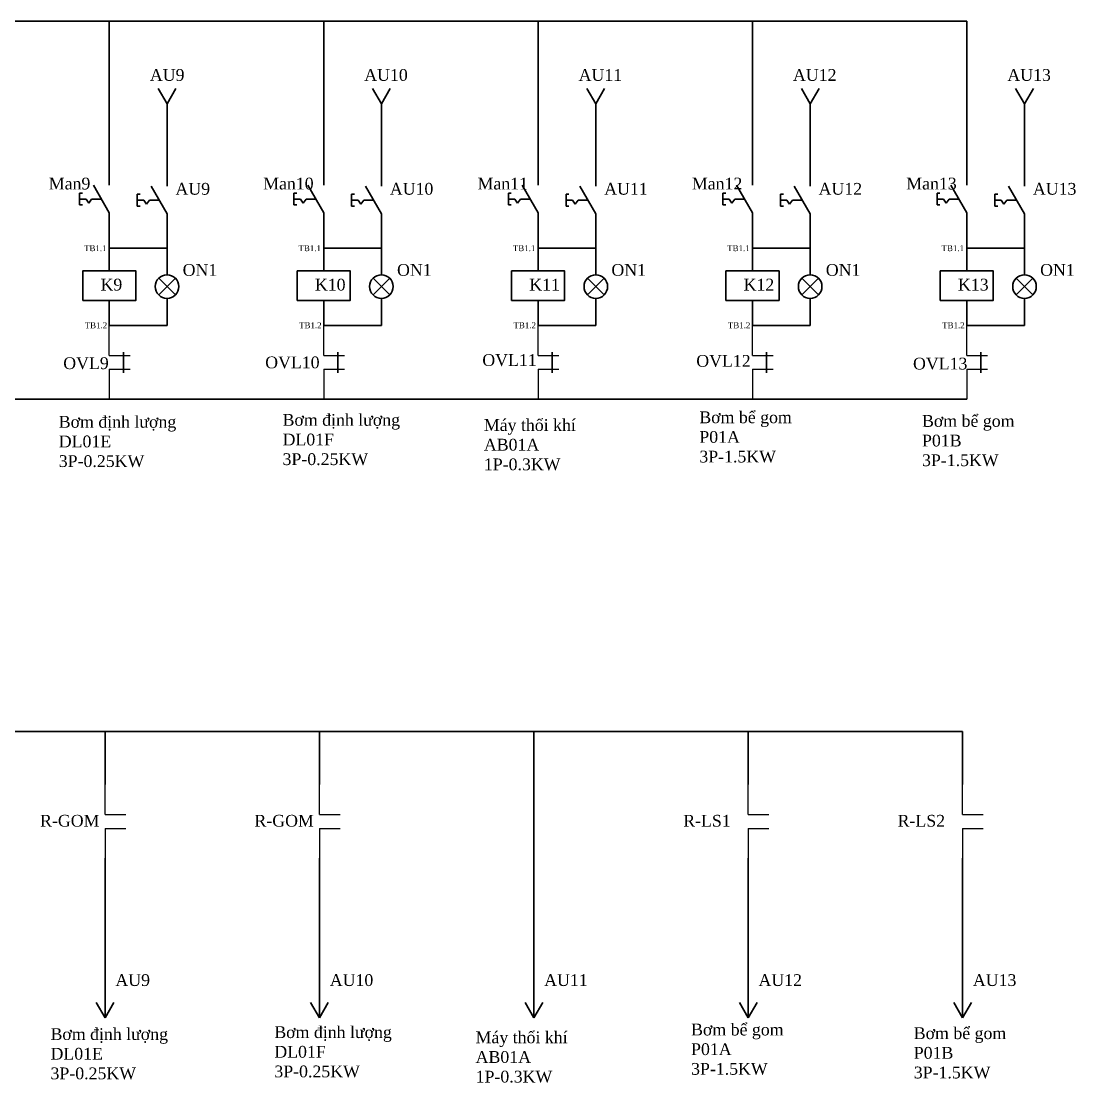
# Model space of a CAD drawing. Header units: millimetres. Extents: x 0 to 19090, y 0 to 12100.
# Drawn here: x 14017 to 15806, y 9948 to 11750 of the extents above; entities that cross this region are included whole.
import ezdxf

# ---------------------------------------------------------------- set-up
doc = ezdxf.new("R2010")
doc.units = ezdxf.units.MM
doc.header["$MEASUREMENT"] = 0
doc.layers.add('0---TBD---SD', color=2, linetype='Continuous', lineweight=25)
doc.layers.add('NetDam', color=7, linetype='Continuous', lineweight=35)
doc.layers.add('PHU KIEN', color=7, linetype='Continuous')
doc.styles.get("Standard").update_dxf_attribs({"font": 'arial.ttf'})

# ---------------------------------------------------------------- blocks, each defined once
blk = doc.blocks.new('TDM')
at = {"layer": '0---TBD---SD', "color": 7}
for p, q in [((334849, 442398), (334849, 442782)), ((334849, 442398), (335027, 442398)), ((334938, 442398), (335115, 442398)), ((334849, 442221), (334849, 441837)), ((334849, 442221), (335027, 442221)), ((334938, 442221), (335115, 442221))]:
    blk.add_line(p, q, dxfattribs=at)

msp = doc.modelspace()

# ---------------------------------------------------------------- linework, layer by layer
at = {"layer": 'NetDam', "color": 0}
for p, q in [((13802.7, 11749.7), (14166.4, 11749.7)), ((14166.4, 11619), (14166.4, 11749.7)), ((14166.4, 11749.7), (14530.2, 11749.7)), ((14530.2, 11619), (14530.2, 11749.7)), ((14530.2, 11749.7), (14894, 11749.7)), ((14894, 11619), (14894, 11749.7)), ((14894, 11749.7), (15257.8, 11749.7)), ((15257.8, 11619), (15257.8, 11749.7)), ((15257.8, 11749.7), (15621.5, 11749.7)), ((15621.5, 11619), (15621.5, 11749.7)), ((14166.4, 11619), (14166.4, 11505.9)), ((14264.3, 11609.5), (14249.3, 11635.5)), ((14264.3, 11609.5), (14279.3, 11635.5)), ((14530.2, 11619), (14530.2, 11505.9)), ((14628.1, 11609.5), (14613.1, 11635.5)), ((14628.1, 11609.5), (14643.1, 11635.5)), ((14894, 11619), (14894, 11505.9)), ((14991.9, 11609.5), (14976.9, 11635.5)), ((14991.9, 11609.5), (15006.9, 11635.5)), ((15257.8, 11619), (15257.8, 11505.9)), ((15355.7, 11609.5), (15340.7, 11635.5)), ((15355.7, 11609.5), (15370.7, 11635.5)), ((15621.5, 11619), (15621.5, 11505.9)), ((15719.4, 11609.5), (15704.4, 11635.5)), ((15719.4, 11609.5), (15734.4, 11635.5)), ((14264.3, 11609.5), (14264.3, 11575)), ((14628.1, 11609.5), (14628.1, 11575)), ((14991.9, 11609.5), (14991.9, 11575)), ((15355.7, 11609.5), (15355.7, 11575)), ((15719.4, 11609.5), (15719.4, 11575)), ((14264.3, 11575), (14264.3, 11504.1)), ((14628.1, 11575), (14628.1, 11504.1)), ((14991.9, 11575), (14991.9, 11504.1)), ((15355.7, 11575), (15355.7, 11504.1)), ((15719.4, 11575), (15719.4, 11504.1)), ((14166.4, 11497.4), (14166.4, 11505.9)), ((14166.4, 11471.4), (14166.4, 11497.4)), ((14264.3, 11495.6), (14264.3, 11504.1)), ((14264.3, 11469.6), (14264.3, 11495.6)), ((14530.2, 11497.4), (14530.2, 11505.9)), ((14530.2, 11471.4), (14530.2, 11497.4)), ((14628.1, 11495.6), (14628.1, 11504.1)), ((14628.1, 11469.6), (14628.1, 11495.6)), ((14894, 11497.4), (14894, 11505.9)), ((14894, 11471.4), (14894, 11497.4)), ((14991.9, 11495.6), (14991.9, 11504.1)), ((14991.9, 11469.6), (14991.9, 11495.6)), ((15257.8, 11497.4), (15257.8, 11505.9)), ((15257.8, 11471.4), (15257.8, 11497.4)), ((15355.7, 11495.6), (15355.7, 11504.1)), ((15355.7, 11469.6), (15355.7, 11495.6)), ((15621.5, 11497.4), (15621.5, 11505.9)), ((15621.5, 11471.4), (15621.5, 11497.4)), ((15719.4, 11495.6), (15719.4, 11504.1)), ((15719.4, 11469.6), (15719.4, 11495.6)), ((14115.9, 11447.9), (14115.9, 11457.9)), ((14115.9, 11457.9), (14120.9, 11457.9)), ((14166.4, 11424.4), (14139.4, 11471.4)), ((14264.3, 11422.6), (14237.3, 11469.6)), ((14479.7, 11447.9), (14479.7, 11457.9)), ((14479.7, 11457.9), (14484.7, 11457.9)), ((14530.2, 11424.4), (14503.2, 11471.4)), ((14628.1, 11422.6), (14601.1, 11469.6)), ((14843.5, 11447.9), (14843.5, 11457.9)), ((14843.5, 11457.9), (14848.5, 11457.9)), ((14894, 11424.4), (14867, 11471.4)), ((14991.9, 11422.6), (14964.9, 11469.6)), ((15207.3, 11447.9), (15207.3, 11457.9)), ((15207.3, 11457.9), (15212.3, 11457.9)), ((15257.8, 11424.4), (15230.8, 11471.4)), ((15355.7, 11422.6), (15328.7, 11469.6)), ((15571, 11447.9), (15571, 11457.9)), ((15571, 11457.9), (15576, 11457.9)), ((15621.5, 11424.4), (15594.5, 11471.4)), ((15719.4, 11422.6), (15692.4, 11469.6)), ((14115.9, 11447.9), (14115.9, 11437.9)), ((14115.9, 11447.9), (14124.4, 11447.9)), ((14126.9, 11447.9), (14124.4, 11447.9)), ((14131.4, 11440.9), (14126.9, 11447.9)), ((14136.4, 11447.9), (14131.4, 11440.9)), ((14136.4, 11447.9), (14140.4, 11447.9)), ((14140.4, 11447.9), (14152.9, 11447.9)), ((14213.8, 11446.1), (14213.8, 11456.1)), ((14213.8, 11456.1), (14218.8, 11456.1)), ((14213.8, 11446.1), (14213.8, 11436.1)), ((14213.8, 11446.1), (14222.3, 11446.1)), ((14224.8, 11446.1), (14222.3, 11446.1)), ((14229.3, 11439.1), (14224.8, 11446.1)), ((14234.3, 11446.1), (14229.3, 11439.1)), ((14234.3, 11446.1), (14238.3, 11446.1)), ((14238.3, 11446.1), (14250.8, 11446.1)), ((14479.7, 11447.9), (14479.7, 11437.9)), ((14479.7, 11447.9), (14488.2, 11447.9)), ((14490.7, 11447.9), (14488.2, 11447.9)), ((14495.2, 11440.9), (14490.7, 11447.9)), ((14500.2, 11447.9), (14495.2, 11440.9)), ((14500.2, 11447.9), (14504.2, 11447.9)), ((14504.2, 11447.9), (14516.7, 11447.9)), ((14577.6, 11446.1), (14577.6, 11456.1)), ((14577.6, 11456.1), (14582.6, 11456.1)), ((14577.6, 11446.1), (14577.6, 11436.1)), ((14577.6, 11446.1), (14586.1, 11446.1)), ((14588.6, 11446.1), (14586.1, 11446.1)), ((14593.1, 11439.1), (14588.6, 11446.1)), ((14598.1, 11446.1), (14593.1, 11439.1)), ((14598.1, 11446.1), (14602.1, 11446.1)), ((14602.1, 11446.1), (14614.6, 11446.1)), ((14843.5, 11447.9), (14843.5, 11437.9)), ((14843.5, 11447.9), (14852, 11447.9)), ((14854.5, 11447.9), (14852, 11447.9)), ((14859, 11440.9), (14854.5, 11447.9)), ((14864, 11447.9), (14859, 11440.9)), ((14864, 11447.9), (14868, 11447.9)), ((14868, 11447.9), (14880.5, 11447.9)), ((14941.4, 11446.1), (14941.4, 11456.1)), ((14941.4, 11456.1), (14946.4, 11456.1)), ((14941.4, 11446.1), (14941.4, 11436.1)), ((14941.4, 11446.1), (14949.9, 11446.1)), ((14952.4, 11446.1), (14949.9, 11446.1)), ((14956.9, 11439.1), (14952.4, 11446.1)), ((14961.9, 11446.1), (14956.9, 11439.1)), ((14961.9, 11446.1), (14965.9, 11446.1)), ((14965.9, 11446.1), (14978.4, 11446.1)), ((15207.3, 11447.9), (15207.3, 11437.9)), ((15207.3, 11447.9), (15215.8, 11447.9)), ((15218.3, 11447.9), (15215.8, 11447.9)), ((15222.8, 11440.9), (15218.3, 11447.9)), ((15227.8, 11447.9), (15222.8, 11440.9)), ((15227.8, 11447.9), (15231.8, 11447.9)), ((15231.8, 11447.9), (15244.3, 11447.9)), ((15305.2, 11446.1), (15305.2, 11456.1)), ((15305.2, 11456.1), (15310.2, 11456.1)), ((15305.2, 11446.1), (15305.2, 11436.1)), ((15305.2, 11446.1), (15313.7, 11446.1)), ((15316.2, 11446.1), (15313.7, 11446.1)), ((15320.7, 11439.1), (15316.2, 11446.1)), ((15325.7, 11446.1), (15320.7, 11439.1)), ((15325.7, 11446.1), (15329.7, 11446.1)), ((15329.7, 11446.1), (15342.2, 11446.1)), ((15571, 11447.9), (15571, 11437.9)), ((15571, 11447.9), (15579.5, 11447.9)), ((15582, 11447.9), (15579.5, 11447.9)), ((15586.5, 11440.9), (15582, 11447.9)), ((15591.5, 11447.9), (15586.5, 11440.9)), ((15591.5, 11447.9), (15595.5, 11447.9)), ((15595.5, 11447.9), (15608, 11447.9)), ((15668.9, 11446.1), (15668.9, 11456.1)), ((15668.9, 11456.1), (15673.9, 11456.1)), ((15668.9, 11446.1), (15668.9, 11436.1)), ((15668.9, 11446.1), (15677.4, 11446.1)), ((15679.9, 11446.1), (15677.4, 11446.1)), ((15684.4, 11439.1), (15679.9, 11446.1)), ((15689.4, 11446.1), (15684.4, 11439.1)), ((15689.4, 11446.1), (15693.4, 11446.1)), ((15693.4, 11446.1), (15705.9, 11446.1)), ((14115.9, 11437.9), (14120.9, 11437.9)), ((14166.4, 11424.4), (14166.4, 11388.5)), ((14213.8, 11436.1), (14218.8, 11436.1)), ((14264.3, 11422.6), (14264.3, 11386.7)), ((14479.7, 11437.9), (14484.7, 11437.9)), ((14530.2, 11424.4), (14530.2, 11388.5)), ((14577.6, 11436.1), (14582.6, 11436.1)), ((14628.1, 11422.6), (14628.1, 11386.7)), ((14843.5, 11437.9), (14848.5, 11437.9)), ((14894, 11424.4), (14894, 11388.5)), ((14941.4, 11436.1), (14946.4, 11436.1)), ((14991.9, 11422.6), (14991.9, 11386.7)), ((15207.3, 11437.9), (15212.3, 11437.9)), ((15257.8, 11424.4), (15257.8, 11388.5)), ((15305.2, 11436.1), (15310.2, 11436.1)), ((15355.7, 11422.6), (15355.7, 11386.7)), ((15571, 11437.9), (15576, 11437.9)), ((15621.5, 11424.4), (15621.5, 11388.5)), ((15668.9, 11436.1), (15673.9, 11436.1)), ((15719.4, 11422.6), (15719.4, 11386.7)), ((14166.4, 11388.5), (14166.4, 11355.9)), ((14264.3, 11364.4), (14264.3, 11386.7)), ((14530.2, 11388.5), (14530.2, 11355.9)), ((14628.1, 11364.4), (14628.1, 11386.7)), ((14894, 11388.5), (14894, 11355.9)), ((14991.9, 11364.4), (14991.9, 11386.7)), ((15257.8, 11388.5), (15257.8, 11355.9)), ((15355.7, 11364.4), (15355.7, 11386.7)), ((15621.5, 11388.5), (15621.5, 11355.9)), ((15719.4, 11364.4), (15719.4, 11386.7)), ((14264.3, 11364.4), (14166.4, 11364.4)), ((14166.4, 11325.9), (14166.4, 11355.9)), ((14264.3, 11339.6), (14264.3, 11364.4)), ((14628.1, 11364.4), (14530.2, 11364.4)), ((14530.2, 11325.9), (14530.2, 11355.9)), ((14628.1, 11339.6), (14628.1, 11364.4)), ((14991.9, 11364.4), (14894, 11364.4)), ((14894, 11325.9), (14894, 11355.9)), ((14991.9, 11339.6), (14991.9, 11364.4)), ((15355.7, 11364.4), (15257.8, 11364.4)), ((15257.8, 11325.9), (15257.8, 11355.9)), ((15355.7, 11339.6), (15355.7, 11364.4)), ((15719.4, 11364.4), (15621.5, 11364.4)), ((15621.5, 11325.9), (15621.5, 11355.9)), ((15719.4, 11339.6), (15719.4, 11364.4)), ((14264.3, 11319.6), (14264.3, 11339.6)), ((14628.1, 11319.6), (14628.1, 11339.6)), ((14991.9, 11319.6), (14991.9, 11339.6)), ((15355.7, 11319.6), (15355.7, 11339.6)), ((15719.4, 11319.6), (15719.4, 11339.6)), ((14250.2, 11313.5), (14278.5, 11285.2)), ((14278.5, 11313.5), (14250.2, 11285.2)), ((14264.3, 11319.4), (14264.3, 11319.6)), ((14614, 11313.5), (14642.3, 11285.2)), ((14642.3, 11313.5), (14614, 11285.2)), ((14628.1, 11319.4), (14628.1, 11319.6)), ((14977.7, 11313.5), (15006, 11285.2)), ((15006, 11313.5), (14977.7, 11285.2)), ((14991.9, 11319.4), (14991.9, 11319.6)), ((15341.5, 11313.5), (15369.8, 11285.2)), ((15369.8, 11313.5), (15341.5, 11285.2)), ((15355.7, 11319.4), (15355.7, 11319.6)), ((15705.3, 11313.5), (15733.6, 11285.2)), ((15733.6, 11313.5), (15705.3, 11285.2)), ((15719.4, 11319.4), (15719.4, 11319.6)), ((14264.3, 11279.4), (14264.3, 11259.4)), ((14628.1, 11279.4), (14628.1, 11259.4)), ((14991.9, 11279.4), (14991.9, 11259.4)), ((15355.7, 11279.4), (15355.7, 11259.4)), ((15719.4, 11279.4), (15719.4, 11259.4)), ((14166.4, 11275.9), (14166.4, 11245.9)), ((14264.3, 11259.4), (14264.3, 11233.4)), ((14530.2, 11275.9), (14530.2, 11245.9)), ((14628.1, 11259.4), (14628.1, 11233.4)), ((14894, 11275.9), (14894, 11245.9)), ((14991.9, 11259.4), (14991.9, 11233.4)), ((15257.8, 11275.9), (15257.8, 11245.9)), ((15355.7, 11259.4), (15355.7, 11233.4)), ((15621.5, 11275.9), (15621.5, 11245.9)), ((15719.4, 11259.4), (15719.4, 11233.4)), ((14166.4, 11245.9), (14166.4, 11233.4)), ((14530.2, 11245.9), (14530.2, 11233.4)), ((14894, 11245.9), (14894, 11233.4)), ((15257.8, 11245.9), (15257.8, 11233.4)), ((15621.5, 11245.9), (15621.5, 11233.4)), ((14264.3, 11233.4), (14166.4, 11233.4)), ((14628.1, 11233.4), (14530.2, 11233.4)), ((14991.9, 11233.4), (14894, 11233.4)), ((15355.7, 11233.4), (15257.8, 11233.4)), ((15719.4, 11233.4), (15621.5, 11233.4)), ((14190.3, 11187.9), (14190.3, 11152.9)), ((14554.1, 11187.9), (14554.1, 11152.9)), ((14917.9, 11187.9), (14917.9, 11152.9)), ((15281.7, 11187.9), (15281.7, 11152.9)), ((15645.4, 11187.9), (15645.4, 11152.9)), ((13802.7, 11108.5), (14166.4, 11108.5)), ((14166.4, 11108.5), (14530.2, 11108.5)), ((14530.2, 11108.5), (14894, 11108.5)), ((14894, 11108.5), (15257.8, 11108.5)), ((15257.8, 11108.5), (15621.5, 11108.5)), ((13795.4, 10544.6), (14159.2, 10544.6)), ((14159.2, 10544.6), (14159.2, 10454.2)), ((14159.2, 10544.6), (14523, 10544.6)), ((14523, 10544.6), (14523, 10454.2)), ((14523, 10544.6), (14886.8, 10544.6)), ((14886.8, 10544.6), (14886.8, 10058.5)), ((14886.8, 10544.6), (15250.5, 10544.6)), ((15250.5, 10544.6), (15250.5, 10454.2)), ((15250.5, 10544.6), (15614.3, 10544.6)), ((15614.3, 10544.6), (15614.3, 10454.2)), ((14159.2, 10329.3), (14159.2, 10138.5)), ((14523, 10329.3), (14523, 10138.5)), ((14886.8, 10329.3), (14886.8, 10138.5)), ((15250.5, 10329.3), (15250.5, 10138.5)), ((15614.3, 10329.3), (15614.3, 10138.5)), ((14159.2, 10108.5), (14159.2, 10138.5)), ((14523, 10108.5), (14523, 10138.5)), ((14886.8, 10108.5), (14886.8, 10138.5)), ((15250.5, 10108.5), (15250.5, 10138.5)), ((15614.3, 10108.5), (15614.3, 10138.5)), ((14159.2, 10058.5), (14159.2, 10108.5)), ((14523, 10058.5), (14523, 10108.5)), ((14886.8, 10058.5), (14886.8, 10108.5)), ((15250.5, 10058.5), (15250.5, 10108.5)), ((15614.3, 10058.5), (15614.3, 10108.5)), ((14159.2, 10058.5), (14144.2, 10084.5)), ((14159.2, 10058.5), (14174.2, 10084.5)), ((14523, 10058.5), (14508, 10084.5)), ((14523, 10058.5), (14538, 10084.5)), ((14886.8, 10058.5), (14871.8, 10084.5)), ((14886.8, 10058.5), (14901.8, 10084.5)), ((15250.5, 10058.5), (15235.5, 10084.5)), ((15250.5, 10058.5), (15265.5, 10084.5)), ((15614.3, 10058.5), (15599.3, 10084.5)), ((15614.3, 10058.5), (15629.3, 10084.5))]:
    msp.add_line(p, q, dxfattribs=at)
for points in [[(14121.4, 11275.9), (14211.4, 11275.9), (14211.4, 11325.9), (14121.4, 11325.9)], [(14485.2, 11275.9), (14575.2, 11275.9), (14575.2, 11325.9), (14485.2, 11325.9)], [(14849, 11275.9), (14939, 11275.9), (14939, 11325.9), (14849, 11325.9)], [(15212.8, 11275.9), (15302.8, 11275.9), (15302.8, 11325.9), (15212.8, 11325.9)], [(15576.5, 11275.9), (15666.5, 11275.9), (15666.5, 11325.9), (15576.5, 11325.9)]]:
    msp.add_lwpolyline(points, close=True, dxfattribs=at)
for centre in [(14264.3, 11299.4), (14628.1, 11299.4), (14991.9, 11299.4), (15355.7, 11299.4), (15719.4, 11299.4)]:
    msp.add_circle(centre, 20, dxfattribs=at)

# ---------------------------------------------------------------- block references
at = {"layer": 'PHU KIEN', "color": 9, "xscale": 0.1322222222090932, "yscale": 0.1322222222090932, "zscale": 0.1322222222090932}
for p in [(-30108.1, -47312.2), (-29744.3, -47312.2), (-29380.5, -47312.2), (-29016.8, -47312.2), (-28653, -47312.2), (-30115.3, -48091.4), (-29751.5, -48091.4), (-29024, -48091.4), (-28660.2, -48091.4)]:
    msp.add_blockref('TDM', p, dxfattribs=at)

# ---------------------------------------------------------------- texts
at = {"attachment_point": 1}
for s, width, heights, insert, char_height in [('{\\fTimes New Roman|b0|i0|c0|p18;AU9}', 136, [0], (14235.2, 11668.5), 20), ('{\\fTimes New Roman|b0|i0|c0|p18;AU10}', 136, [0], (14599, 11668.5), 20), ('{\\fTimes New Roman|b0|i0|c0|p18;AU11}', 136, [0], (14962.8, 11668.5), 20), ('{\\fTimes New Roman|b0|i0|c0|p18;AU12}', 136, [0], (15326.5, 11668.5), 20), ('{\\fTimes New Roman|b0|i0|c0|p18;AU13}', 136, [0], (15690.3, 11668.5), 20), ('{\\fTimes New Roman|b0|i0|c0|p18;Man9}', 136, [0], (14063.7, 11484.2), 20), ('{\\fTimes New Roman|b0|i0|c0|p18;AU9}', 136, [0], (14278.6, 11475.3), 20), ('{\\fTimes New Roman|b0|i0|c0|p18;Man10}', 136, [17], (14427.5, 11484.2), 20), ('{\\fTimes New Roman|b0|i0|c0|p18;AU10}', 136, [0], (14642.4, 11475.3), 20), ('{\\fTimes New Roman|b0|i0|c0|p18;Man11}', 136, [0], (14791.3, 11484.2), 20), ('{\\fTimes New Roman|b0|i0|c0|p18;AU11}', 136, [0], (15006.2, 11475.3), 20), ('{\\fTimes New Roman|b0|i0|c0|p18;Man12}', 136, [0], (15155, 11484.2), 20), ('{\\fTimes New Roman|b0|i0|c0|p18;AU12}', 136, [0], (15370, 11475.3), 20), ('{\\fTimes New Roman|b0|i0|c0|p18;Man13}', 136, [0], (15518.8, 11484.2), 20), ('{\\fTimes New Roman|b0|i0|c0|p18;AU13}', 136, [0], (15733.7, 11475.3), 20), ('{\\fTimes New Roman|b0|i0|c0|p18;TB1.1}', 42.905, [0], (14123.5, 11369.5), 10), ('{\\fTimes New Roman|b0|i0|c0|p18;TB1.1}', 42.905, [0], (14487.3, 11369.5), 10), ('{\\fTimes New Roman|b0|i0|c0|p18;TB1.1}', 42.905, [0], (14851.1, 11369.5), 10), ('{\\fTimes New Roman|b0|i0|c0|p18;TB1.1}', 42.905, [0], (15214.9, 11369.5), 10), ('{\\fTimes New Roman|b0|i0|c0|p18;TB1.1}', 42.905, [0], (15578.6, 11369.5), 10), ('{\\fTimes New Roman|b0|i0|c0|p18;K9}', 78.993, [0], (14151.4, 11312.7), 20), ('{\\fTimes New Roman|b0|i0|c0|p18;K10}', 78.993, [0], (14515.2, 11312.7), 20), ('{\\fTimes New Roman|b0|i0|c0|p18;K11}', 78.993, [0], (14879, 11312.7), 20), ('{\\fTimes New Roman|b0|i0|c0|p18;K12}', 78.993, [0], (15242.7, 11312.7), 20), ('{\\fTimes New Roman|b0|i0|c0|p18;K13}', 78.993, [0], (15606.5, 11312.7), 20), ('{\\fTimes New Roman|b0|i0|c0|p18;TB1.2}', 42.905, [0], (14124.6, 11238.7), 10), ('{\\fTimes New Roman|b0|i0|c0|p18;TB1.2}', 42.905, [0], (14488.4, 11238.7), 10), ('{\\fTimes New Roman|b0|i0|c0|p18;TB1.2}', 42.905, [0], (14852.2, 11238.7), 10), ('{\\fTimes New Roman|b0|i0|c0|p18;TB1.2}', 42.905, [0], (15216, 11238.7), 10), ('{\\fTimes New Roman|b0|i0|c0|p18;TB1.2}', 42.905, [0], (15579.7, 11238.7), 10), ('{\\fTimes New Roman|b0|i0|c0|p18;OVL9}', 78.993, [0], (14088.2, 11179.4), 20), ('{\\fTimes New Roman|b0|i0|c0|p18;OVL10}', 78.993, [0], (14430.9, 11180.7), 20), ('{\\fTimes New Roman|b0|i0|c0|p18;OVL11}', 78.993, [0], (14799.3, 11184.7), 20), ('{\\fTimes New Roman|b0|i0|c0|p18;OVL12}', 78.993, [0], (15162.4, 11183.3), 20), ('{\\fTimes New Roman|b0|i0|c0|p18;OVL13}', 78.993, [0], (15530.2, 11178.7), 20), ('{\\fTimes New Roman|b0|i0|c0|p18;R-GOM}', 136, [0], (14048.9, 10402.9), 20), ('{\\fTimes New Roman|b0|i0|c0|p18;R-GOM}', 136, [0], (14412.7, 10402.9), 20), ('{\\fTimes New Roman|b0|i0|c0|p18;R-LS1}', 136, [0], (15140.3, 10402.9), 20), ('{\\fTimes New Roman|b0|i0|c0|p18;R-LS2}', 136, [0], (15504.1, 10402.9), 20), ('{\\fTimes New Roman|b0|i0|c0|p18;AU9}', 136, [0], (14176.7, 10132.5), 20), ('{\\fTimes New Roman|b0|i0|c0|p18;AU10}', 136, [0], (14540.5, 10132.5), 20), ('{\\fTimes New Roman|b0|i0|c0|p18;AU11}', 136, [0], (14904.3, 10132.5), 20), ('{\\fTimes New Roman|b0|i0|c0|p18;AU12}', 136, [0], (15268, 10132.5), 20), ('{\\fTimes New Roman|b0|i0|c0|p18;AU13}', 136, [0], (15631.8, 10132.5), 20)]:
    msp.add_mtext_dynamic_manual_height_columns(s, width=width, gutter_width=1, heights=heights, dxfattribs=dict(at, insert=insert, char_height=char_height))
at = {"color": 0, "char_height": 20, "attachment_point": 1}
for s, width, insert in [('{\\fTimes New Roman|b0|i0|c0|p18;\\C256;\\PON1}', 136, (14290.8, 11371)), ('{\\fTimes New Roman|b0|i0|c0|p18;\\C256;\\PON1}', 136, (14654.6, 11371)), ('{\\fTimes New Roman|b0|i0|c0|p18;\\C256;\\PON1}', 136, (15018.4, 11371)), ('{\\fTimes New Roman|b0|i0|c0|p18;\\C256;\\PON1}', 136, (15382.2, 11371)), ('{\\fTimes New Roman|b0|i0|c0|p18;\\C256;\\PON1}', 136, (15745.9, 11371)), ('{\\fTimes New Roman|b0|i0|c0|p18;\\C256;Bơm định lượng\\PDL01E\\P3P-0.25KW}', 198.74, (14080.6, 11079.9)), ('{\\fTimes New Roman|b0|i0|c0|p18;\\C256;Bơm định lượng\\PDL01F\\P3P-0.25KW}', 198.74, (14460.4, 11083.2)), ('{\\fTimes New Roman|b0|i0|c0|p18;\\C256;Bơm bể gom\\PP01A\\P3P-1.5KW}', 188.996, (15167.6, 11087.6)), ('{\\fTimes New Roman|b0|i0|c0|p18;\\C256;Bơm bể gom\\PP01B\\P3P-1.5KW}', 188.996, (15545.5, 11081.4)), ('{\\fTimes New Roman|b0|i0|c0|p18;\\C256;Máy thổi khí\\PAB01A\\P1P-0.3KW}', 188.996, (14802, 11074.4)), ('{\\fTimes New Roman|b0|i0|c0|p18;\\C256;Bơm định lượng\\PDL01E\\P3P-0.25KW}', 198.74, (14066.6, 10040.9)), ('{\\fTimes New Roman|b0|i0|c0|p18;\\C256;Bơm định lượng\\PDL01F\\P3P-0.25KW}', 198.74, (14446.4, 10044.2)), ('{\\fTimes New Roman|b0|i0|c0|p18;\\C256;Máy thổi khí\\PAB01A\\P1P-0.3KW}', 188.996, (14788, 10035.4)), ('{\\fTimes New Roman|b0|i0|c0|p18;\\C256;Bơm bể gom\\PP01A\\P3P-1.5KW}', 188.996, (15153.6, 10048.6)), ('{\\fTimes New Roman|b0|i0|c0|p18;\\C256;Bơm bể gom\\PP01B\\P3P-1.5KW}', 188.996, (15531.5, 10042.4))]:
    msp.add_mtext_dynamic_manual_height_columns(s, width=width, gutter_width=1, heights=[0], dxfattribs=dict(at, insert=insert))

doc.saveas('drawing.dxf')
